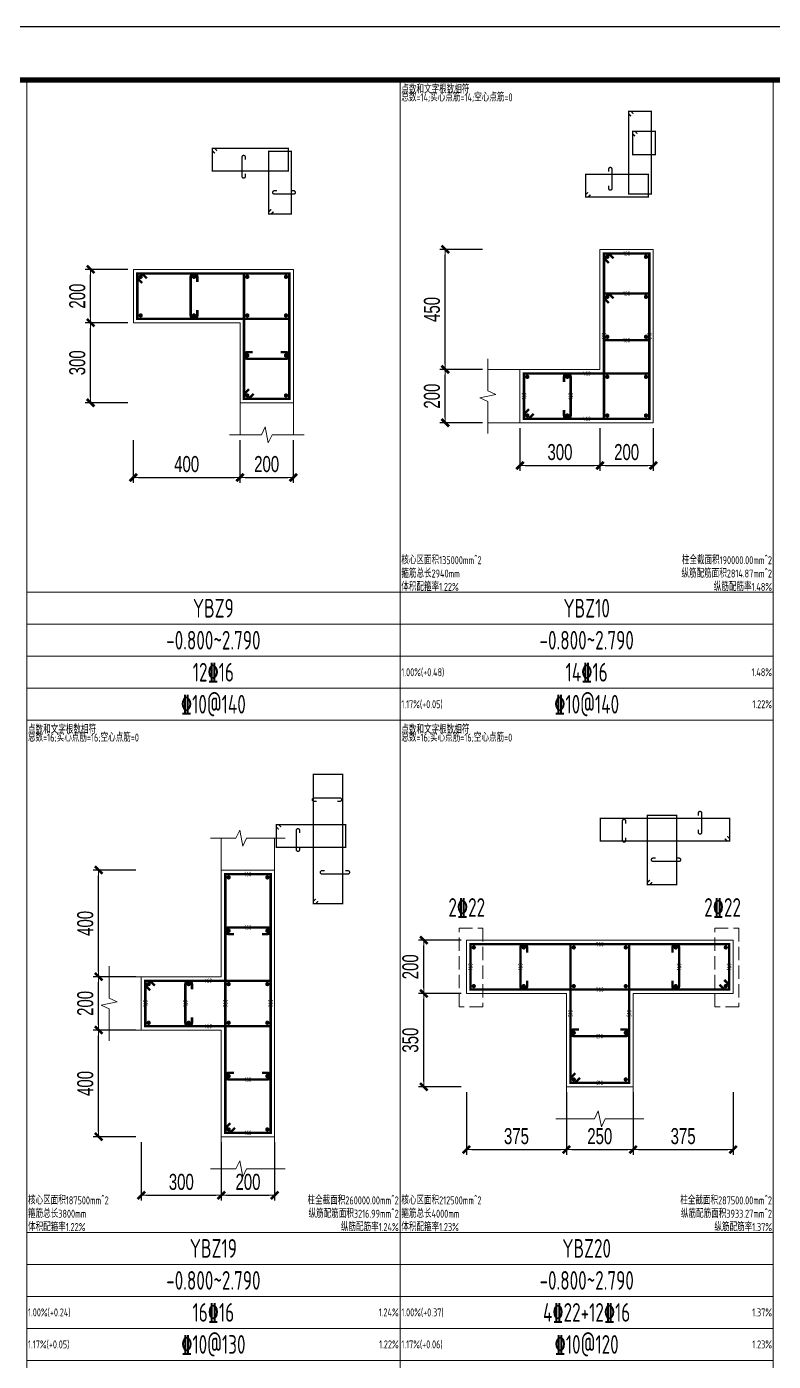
# Model space of a CAD drawing. Extents: x 5874492 to 7194610, y -939842 to -279257.
# Drawn here: x 6450017 to 6464017, y -577343 to -552326 of the extents above; entities that cross this region are included whole.
import ezdxf
from ezdxf.enums import TextEntityAlignment as Align

# ---------------------------------------------------------------- set-up
doc = ezdxf.new("R2010")
doc.units = 0
doc.header["$LTSCALE"] = 1000
doc.linetypes.add('DASH', pattern=[0.35, 0.25, -0.1])
for name, color, linetype, lineweight in [('S-墙柱-REIN', 1, 'Continuous', 20), ('S-墙柱-大样细线', 7, 'Continuous', 20), ('S-墙柱-编号', 4, 'Continuous', 20), ('S-大样-DIM', 3, 'Continuous', 20), ('S-大样-REIN', 1, 'Continuous', 20), ('S-大样-实线', 2, 'Continuous', 20), ('S-板-BEAM', 4, 'DASH', 20), ('S-通用-TAB', 7, 'Continuous', 20)]:
    doc.layers.add(name, color=color, linetype=linetype, lineweight=lineweight)
doc.layers.add('Y-云图图框', color=7, linetype='Continuous')
doc.layers.add('z-计算配筋', color=7, linetype='Continuous')
doc.layers.add('箍筋长度', color=3, linetype='Continuous', plot=False)
doc.layers.add('配箍校核', color=34, linetype='Continuous', plot=False)
doc.styles.add('_YT_Name', font='', dxfattribs={"width": 0.8})
doc.styles.add('_YT_Sign_Text', font='ros.shx', dxfattribs={"width": 0.8, "bigfont": 'hztxt.shx'})
doc.styles.add('BW_Dim', font='Bweng.shx', dxfattribs={"width": 0.7, "bigfont": 'hztxt.shx'})
doc.styles.add('BW_Rein', font='tssdeng.shx', dxfattribs={"width": 0.7, "bigfont": 'hztxt.shx'})
doc.styles.get("Standard").update_dxf_attribs({"font": 'gbenor.shx', "bigfont": 'gbcbig.shx'})
doc.styles.add('TSSD_Rein', font='tssdeng.shx', dxfattribs={"width": 0.7, "bigfont": 'hztxt.shx'})
doc.styles.get('_YT_Name').set_extended_font_data('SimHei')
doc.dimstyles.new('Cyz_20_100', dxfattribs={"dimtxt": 300, "dimasz": 100, "dimexe": 100, "dimexo": 100, "dimgap": 100, "dimtad": 1, "dimdec": 0, "dimlfac": 0.2, "dimzin": 0, "dimdsep": 46, "dimtxsty": 'BW_Dim', "dimblk": '_bwk', "dimcen": 0, "dimclrt": 7, "dimadec": 0, "dimazin": 0, "dimtfac": 1, "dimtdec": 0, "dimtix": 1, "dimtmove": 2, "dimatfit": 0, "dimfxl": 0, "dimtolj": 1, "dimtzin": 0, "dimarcsym": 0})

# ---------------------------------------------------------------- blocks, each defined once
blk = doc.blocks.new('ECMCTK_A1_横_单行图名--0')
at = {"color": 4}
blk.add_lwpolyline([(0, 0), (841, 0), (841, 594), (0, 594)], close=True, dxfattribs=at)
at = {"const_width": 1}
blk.add_lwpolyline([(25, 10), (831, 10), (831, 584), (25, 584)], close=True, dxfattribs=at)
at = {"color": 80, "flags": 3}
for tag, height, p in [('YTHQINS', 3, (34.31, 585.5)), ('ECMCKEY', 3, (292.07, 288.23)), ('YTTQINS', 5.62, (848.03, 12.81)), ('YTFRAME', 3, (652.76, 5.84)), ('YTBARCODE_T1', 3, (749.78, 5.95))]:
    blk.add_attdef(tag, text='', height=height, dxfattribs=at).set_placement(p, align=Align.MIDDLE_CENTER)
for tag, height, style, width, p in [('证书编号', 4, '_YT_Sign_Text', 0.8, (708.87, 43.81)), ('审查批准号', 4, '_YT_Sign_Text', 0.8, (761.06, 43.81)), ('工程号', 4, '_YT_Sign_Text', 0.5, (804.08, 44.12)), ('设计单位', 6, '_YT_Name', 0.8, (623.75, 38.6)), ('建设单位', 4, '_YT_Sign_Text', 0.8, (734.96, 36.11)), ('阶段', 4, '_YT_Sign_Text', 0.8, (804.08, 35.81)), ('项目号', 4, '_YT_Sign_Text', 0.5, (822.08, 33.72)), ('项目名称', 4, '_YT_Sign_Text', 0.8, (734.96, 28.11)), ('专业', 4, '_YT_Sign_Text', 0.8, (804.08, 27.31)), ('图纸编号', 4, '_YT_Sign_Text', 0.5, (803.93, 19.36)), ('图纸名称', 4.5, '_YT_Name', 0.8, (735.39, 15.06)), ('出图比例', 4.2, '_YT_Sign_Text', 0.8, (681.82, 11.78)), ('日期', 4, '_YT_Sign_Text', 0.5, (803.88, 12.13)), ('版本号', 4, '_YT_Sign_Text', 0.8, (822.08, 13))]:
    blk.add_attdef(tag, text='', height=height, dxfattribs=dict(style=style, width=width)).set_placement(p, align=Align.CENTER)
at = {"style": '_YT_Sign_Text', "width": 0.8, "flags": 3}
for tag, p, height in [('{审定人}', (605.87, 26.45), 6.24), ('{校对人}', (658.35, 26.53), 6.24), ('[审定人]', (590.95, 27.81), 4.1), ('[校对人]', (642.23, 27.82), 4.1), ('{审核人}', (606.98, 18.44), 6.24), ('{设计人}', (658.48, 18.54), 6.24), ('[审核人]', (591.01, 19.76), 4.1), ('[设计人]', (642.47, 20.21), 4.1), ('{项目负责人}', (608.28, 10.72), 6.24), ('[项目负责人]', (590.78, 12.01), 4.1), ('[专业负责人]', (642.74, 11.77), 4.1), ('{专业负责人}', (658.58, 10.36), 6.24)]:
    blk.add_attdef(tag, p, '', height=height, dxfattribs=at)
at = {"color": 80, "flags": 3}
for tag, p in [('YTBZSIT', (25, 10)), ('EXT_TK_LEFT', (25, 10)), ('YTQRCODE', (551.04, 11.91))]:
    blk.add_attdef(tag, p, '', height=3, dxfattribs=at)
blk = doc.blocks.new('_bwk')
blk.add_line((-1, 0), (0, 0))
at = {"const_width": 0.5}
blk.add_lwpolyline([(-0.7, -0.7), (0.7, 0.7)], dxfattribs=at)
blk = doc.blocks.new('*D790')
at = {"layer": 'Defpoints', "color": 0, "transparency": 16777216}
for p in [(6453667, -573134), (6454667, -573134), (6454667, -574231)]:
    blk.add_point(p, dxfattribs=at)
at = {"layer": 'S-大样-DIM', "color": 0, "lineweight": -2, "transparency": 16777216}
for p, q in [((6453667, -573234), (6453667, -574331)), ((6454667, -573234), (6454667, -574331)), ((6453767, -574231), (6454567, -574231))]:
    blk.add_line(p, q, dxfattribs=at)
at = {"layer": 'S-大样-DIM', "color": 0, "lineweight": -2, "transparency": 16777216, "xscale": 100, "yscale": 100, "zscale": 100, "rotation": 180}
blk.add_blockref('_bwk', (6453667, -574231), dxfattribs=at)
at = {"layer": 'S-大样-DIM', "color": 0, "lineweight": -2, "transparency": 16777216, "xscale": 100, "yscale": 100, "zscale": 100}
blk.add_blockref('_bwk', (6454667, -574231), dxfattribs=at)
at = {"layer": 'S-大样-DIM', "color": 7, "transparency": 16777216, "insert": (6454167, -573981), "char_height": 300, "attachment_point": 5, "style": 'BW_Dim'}
blk.add_mtext('\\A1;200', dxfattribs=at)
blk = doc.blocks.new('*D791')
at = {"layer": 'Defpoints', "color": 0, "transparency": 16777216}
for p in [(6452167, -573134), (6453667, -573134), (6453667, -574231)]:
    blk.add_point(p, dxfattribs=at)
at = {"layer": 'S-大样-DIM', "color": 0, "lineweight": -2, "transparency": 16777216}
for p, q in [((6452167, -573234), (6452167, -574331)), ((6453667, -573234), (6453667, -574331)), ((6452267, -574231), (6453567, -574231))]:
    blk.add_line(p, q, dxfattribs=at)
at = {"layer": 'S-大样-DIM', "color": 0, "lineweight": -2, "transparency": 16777216, "xscale": 100, "yscale": 100, "zscale": 100, "rotation": 180}
blk.add_blockref('_bwk', (6452167, -574231), dxfattribs=at)
at = {"layer": 'S-大样-DIM', "color": 0, "lineweight": -2, "transparency": 16777216, "xscale": 100, "yscale": 100, "zscale": 100}
blk.add_blockref('_bwk', (6453667, -574231), dxfattribs=at)
at = {"layer": 'S-大样-DIM', "color": 7, "transparency": 16777216, "insert": (6452917, -573981), "char_height": 300, "attachment_point": 5, "style": 'BW_Dim'}
blk.add_mtext('\\A1;300', dxfattribs=at)
blk = doc.blocks.new('*D792')
at = {"layer": 'Defpoints', "color": 0, "transparency": 16777216}
for p in [(6451367, -568134), (6452167, -568134), (6452167, -570134)]:
    blk.add_point(p, dxfattribs=at)
at = {"layer": 'S-大样-DIM', "color": 0, "lineweight": -2, "transparency": 16777216}
for p, q in [((6452067, -568134), (6451267, -568134)), ((6451367, -570034), (6451367, -568234)), ((6452067, -570134), (6451267, -570134))]:
    blk.add_line(p, q, dxfattribs=at)
at = {"layer": 'S-大样-DIM', "color": 0, "lineweight": -2, "transparency": 16777216, "xscale": 100, "yscale": 100, "zscale": 100}
for p, rotation in [((6451367, -568134), 90), ((6451367, -570134), 270)]:
    blk.add_blockref('_bwk', p, dxfattribs=dict(at, rotation=rotation))
at = {"layer": 'S-大样-DIM', "color": 7, "transparency": 16777216, "insert": (6451117, -569134), "char_height": 300, "attachment_point": 5, "rotation": 90, "style": 'BW_Dim'}
blk.add_mtext('\\A1;400', dxfattribs=at)
blk = doc.blocks.new('*D793')
at = {"layer": 'Defpoints', "color": 0, "transparency": 16777216}
for p in [(6451367, -570134), (6452167, -570134), (6452167, -571134)]:
    blk.add_point(p, dxfattribs=at)
at = {"layer": 'S-大样-DIM', "color": 0, "lineweight": -2, "transparency": 16777216}
for p, q in [((6452067, -570134), (6451267, -570134)), ((6451367, -571034), (6451367, -570234)), ((6452067, -571134), (6451267, -571134))]:
    blk.add_line(p, q, dxfattribs=at)
at = {"layer": 'S-大样-DIM', "color": 0, "lineweight": -2, "transparency": 16777216, "xscale": 100, "yscale": 100, "zscale": 100}
for p, rotation in [((6451367, -570134), 90), ((6451367, -571134), 270)]:
    blk.add_blockref('_bwk', p, dxfattribs=dict(at, rotation=rotation))
at = {"layer": 'S-大样-DIM', "color": 7, "transparency": 16777216, "insert": (6451117, -570634), "char_height": 300, "attachment_point": 5, "rotation": 90, "style": 'BW_Dim'}
blk.add_mtext('\\A1;200', dxfattribs=at)
blk = doc.blocks.new('*D794')
at = {"layer": 'Defpoints', "color": 0, "transparency": 16777216}
for p in [(6451367, -571134), (6452167, -571134), (6452167, -573134)]:
    blk.add_point(p, dxfattribs=at)
at = {"layer": 'S-大样-DIM', "color": 0, "lineweight": -2, "transparency": 16777216}
for p, q in [((6452067, -571134), (6451267, -571134)), ((6451367, -573034), (6451367, -571234)), ((6452067, -573134), (6451267, -573134))]:
    blk.add_line(p, q, dxfattribs=at)
at = {"layer": 'S-大样-DIM', "color": 0, "lineweight": -2, "transparency": 16777216, "xscale": 100, "yscale": 100, "zscale": 100}
for p, rotation in [((6451367, -571134), 90), ((6451367, -573134), 270)]:
    blk.add_blockref('_bwk', p, dxfattribs=dict(at, rotation=rotation))
at = {"layer": 'S-大样-DIM', "color": 7, "transparency": 16777216, "insert": (6451117, -572134), "char_height": 300, "attachment_point": 5, "rotation": 90, "style": 'BW_Dim'}
blk.add_mtext('\\A1;400', dxfattribs=at)
blk = doc.blocks.new('*D795')
at = {"layer": 'Defpoints', "color": 0, "transparency": 16777216}
for p in [(6461388, -572198), (6463263, -572198), (6463263, -573374)]:
    blk.add_point(p, dxfattribs=at)
at = {"layer": 'S-大样-DIM', "color": 0, "lineweight": -2, "transparency": 16777216}
for p, q in [((6461388, -572298), (6461388, -573474)), ((6463263, -572298), (6463263, -573474)), ((6461488, -573374), (6463163, -573374))]:
    blk.add_line(p, q, dxfattribs=at)
at = {"layer": 'S-大样-DIM', "color": 0, "lineweight": -2, "transparency": 16777216, "xscale": 100, "yscale": 100, "zscale": 100, "rotation": 180}
blk.add_blockref('_bwk', (6461388, -573374), dxfattribs=at)
at = {"layer": 'S-大样-DIM', "color": 0, "lineweight": -2, "transparency": 16777216, "xscale": 100, "yscale": 100, "zscale": 100}
blk.add_blockref('_bwk', (6463263, -573374), dxfattribs=at)
at = {"layer": 'S-大样-DIM', "color": 7, "transparency": 16777216, "insert": (6462326, -573124), "char_height": 300, "attachment_point": 5, "style": 'BW_Dim'}
blk.add_mtext('\\A1;375', dxfattribs=at)
blk = doc.blocks.new('*D796')
at = {"layer": 'Defpoints', "color": 0, "transparency": 16777216}
for p in [(6460138, -572198), (6461388, -572198), (6461388, -573374)]:
    blk.add_point(p, dxfattribs=at)
at = {"layer": 'S-大样-DIM', "color": 0, "lineweight": -2, "transparency": 16777216}
for p, q in [((6460138, -572298), (6460138, -573474)), ((6461388, -572298), (6461388, -573474)), ((6460238, -573374), (6461288, -573374))]:
    blk.add_line(p, q, dxfattribs=at)
at = {"layer": 'S-大样-DIM', "color": 0, "lineweight": -2, "transparency": 16777216, "xscale": 100, "yscale": 100, "zscale": 100, "rotation": 180}
blk.add_blockref('_bwk', (6460138, -573374), dxfattribs=at)
at = {"layer": 'S-大样-DIM', "color": 0, "lineweight": -2, "transparency": 16777216, "xscale": 100, "yscale": 100, "zscale": 100}
blk.add_blockref('_bwk', (6461388, -573374), dxfattribs=at)
at = {"layer": 'S-大样-DIM', "color": 7, "transparency": 16777216, "insert": (6460763, -573124), "char_height": 300, "attachment_point": 5, "style": 'BW_Dim'}
blk.add_mtext('\\A1;250', dxfattribs=at)
blk = doc.blocks.new('*D797')
at = {"layer": 'Defpoints', "color": 0, "transparency": 16777216}
for p in [(6458263, -572198), (6460138, -572198), (6460138, -573374)]:
    blk.add_point(p, dxfattribs=at)
at = {"layer": 'S-大样-DIM', "color": 0, "lineweight": -2, "transparency": 16777216}
for p, q in [((6458263, -572298), (6458263, -573474)), ((6460138, -572298), (6460138, -573474)), ((6458363, -573374), (6460038, -573374))]:
    blk.add_line(p, q, dxfattribs=at)
at = {"layer": 'S-大样-DIM', "color": 0, "lineweight": -2, "transparency": 16777216, "xscale": 100, "yscale": 100, "zscale": 100, "rotation": 180}
blk.add_blockref('_bwk', (6458263, -573374), dxfattribs=at)
at = {"layer": 'S-大样-DIM', "color": 0, "lineweight": -2, "transparency": 16777216, "xscale": 100, "yscale": 100, "zscale": 100}
blk.add_blockref('_bwk', (6460138, -573374), dxfattribs=at)
at = {"layer": 'S-大样-DIM', "color": 7, "transparency": 16777216, "insert": (6459201, -573124), "char_height": 300, "attachment_point": 5, "style": 'BW_Dim'}
blk.add_mtext('\\A1;375', dxfattribs=at)
blk = doc.blocks.new('*D798')
at = {"layer": 'Defpoints', "color": 0, "transparency": 16777216}
for p in [(6457463, -569448), (6458263, -569448), (6458263, -570448)]:
    blk.add_point(p, dxfattribs=at)
at = {"layer": 'S-大样-DIM', "color": 0, "lineweight": -2, "transparency": 16777216}
for p, q in [((6458163, -569448), (6457363, -569448)), ((6457463, -570348), (6457463, -569548)), ((6458163, -570448), (6457363, -570448))]:
    blk.add_line(p, q, dxfattribs=at)
at = {"layer": 'S-大样-DIM', "color": 0, "lineweight": -2, "transparency": 16777216, "xscale": 100, "yscale": 100, "zscale": 100}
for p, rotation in [((6457463, -569448), 90), ((6457463, -570448), 270)]:
    blk.add_blockref('_bwk', p, dxfattribs=dict(at, rotation=rotation))
at = {"layer": 'S-大样-DIM', "color": 7, "transparency": 16777216, "insert": (6457213, -569948), "char_height": 300, "attachment_point": 5, "rotation": 90, "style": 'BW_Dim'}
blk.add_mtext('\\A1;200', dxfattribs=at)
blk = doc.blocks.new('*D799')
at = {"layer": 'Defpoints', "color": 0, "transparency": 16777216}
for p in [(6457463, -570448), (6458263, -570448), (6458263, -572198)]:
    blk.add_point(p, dxfattribs=at)
at = {"layer": 'S-大样-DIM', "color": 0, "lineweight": -2, "transparency": 16777216}
for p, q in [((6458163, -570448), (6457363, -570448)), ((6457463, -572098), (6457463, -570548)), ((6458163, -572198), (6457363, -572198))]:
    blk.add_line(p, q, dxfattribs=at)
at = {"layer": 'S-大样-DIM', "color": 0, "lineweight": -2, "transparency": 16777216, "xscale": 100, "yscale": 100, "zscale": 100}
for p, rotation in [((6457463, -570448), 90), ((6457463, -572198), 270)]:
    blk.add_blockref('_bwk', p, dxfattribs=dict(at, rotation=rotation))
at = {"layer": 'S-大样-DIM', "color": 7, "transparency": 16777216, "insert": (6457213, -571323), "char_height": 300, "attachment_point": 5, "rotation": 90, "style": 'BW_Dim'}
blk.add_mtext('\\A1;350', dxfattribs=at)
blk = doc.blocks.new('*D834')
at = {"layer": 'Defpoints', "color": 0, "transparency": 16777216}
for p in [(6460767, -559751), (6461767, -559751), (6461767, -560551)]:
    blk.add_point(p, dxfattribs=at)
at = {"layer": 'S-大样-DIM', "color": 0, "lineweight": -2, "transparency": 16777216}
for p, q in [((6460767, -559851), (6460767, -560651)), ((6461767, -559851), (6461767, -560651)), ((6460867, -560551), (6461667, -560551))]:
    blk.add_line(p, q, dxfattribs=at)
at = {"layer": 'S-大样-DIM', "color": 0, "lineweight": -2, "transparency": 16777216, "xscale": 100, "yscale": 100, "zscale": 100, "rotation": 180}
blk.add_blockref('_bwk', (6460767, -560551), dxfattribs=at)
at = {"layer": 'S-大样-DIM', "color": 0, "lineweight": -2, "transparency": 16777216, "xscale": 100, "yscale": 100, "zscale": 100}
blk.add_blockref('_bwk', (6461767, -560551), dxfattribs=at)
at = {"layer": 'S-大样-DIM', "color": 7, "transparency": 16777216, "insert": (6461267, -560301), "char_height": 300, "attachment_point": 5, "style": 'BW_Dim'}
blk.add_mtext('\\A1;200', dxfattribs=at)
blk = doc.blocks.new('*D835')
at = {"layer": 'Defpoints', "color": 0, "transparency": 16777216}
for p in [(6459267, -559751), (6460767, -559751), (6460767, -560551)]:
    blk.add_point(p, dxfattribs=at)
at = {"layer": 'S-大样-DIM', "color": 0, "lineweight": -2, "transparency": 16777216}
for p, q in [((6459267, -559851), (6459267, -560651)), ((6460767, -559851), (6460767, -560651)), ((6459367, -560551), (6460667, -560551))]:
    blk.add_line(p, q, dxfattribs=at)
at = {"layer": 'S-大样-DIM', "color": 0, "lineweight": -2, "transparency": 16777216, "xscale": 100, "yscale": 100, "zscale": 100, "rotation": 180}
blk.add_blockref('_bwk', (6459267, -560551), dxfattribs=at)
at = {"layer": 'S-大样-DIM', "color": 0, "lineweight": -2, "transparency": 16777216, "xscale": 100, "yscale": 100, "zscale": 100}
blk.add_blockref('_bwk', (6460767, -560551), dxfattribs=at)
at = {"layer": 'S-大样-DIM', "color": 7, "transparency": 16777216, "insert": (6460017, -560301), "char_height": 300, "attachment_point": 5, "style": 'BW_Dim'}
blk.add_mtext('\\A1;300', dxfattribs=at)
blk = doc.blocks.new('*D836')
at = {"layer": 'Defpoints', "color": 0, "transparency": 16777216}
for p in [(6457867, -556501), (6458667, -556501), (6458667, -558751)]:
    blk.add_point(p, dxfattribs=at)
at = {"layer": 'S-大样-DIM', "color": 0, "lineweight": -2, "transparency": 16777216}
for p, q in [((6458567, -556501), (6457767, -556501)), ((6457867, -558651), (6457867, -556601)), ((6458567, -558751), (6457767, -558751))]:
    blk.add_line(p, q, dxfattribs=at)
at = {"layer": 'S-大样-DIM', "color": 0, "lineweight": -2, "transparency": 16777216, "xscale": 100, "yscale": 100, "zscale": 100}
for p, rotation in [((6457867, -556501), 90), ((6457867, -558751), 270)]:
    blk.add_blockref('_bwk', p, dxfattribs=dict(at, rotation=rotation))
at = {"layer": 'S-大样-DIM', "color": 7, "transparency": 16777216, "insert": (6457617, -557626), "char_height": 300, "attachment_point": 5, "rotation": 90, "style": 'BW_Dim'}
blk.add_mtext('\\A1;450', dxfattribs=at)
blk = doc.blocks.new('*D837')
at = {"layer": 'Defpoints', "color": 0, "transparency": 16777216}
for p in [(6457867, -558751), (6458667, -558751), (6458667, -559751)]:
    blk.add_point(p, dxfattribs=at)
at = {"layer": 'S-大样-DIM', "color": 0, "lineweight": -2, "transparency": 16777216}
for p, q in [((6458567, -558751), (6457767, -558751)), ((6457867, -559651), (6457867, -558851)), ((6458567, -559751), (6457767, -559751))]:
    blk.add_line(p, q, dxfattribs=at)
at = {"layer": 'S-大样-DIM', "color": 0, "lineweight": -2, "transparency": 16777216, "xscale": 100, "yscale": 100, "zscale": 100}
for p, rotation in [((6457867, -558751), 90), ((6457867, -559751), 270)]:
    blk.add_blockref('_bwk', p, dxfattribs=dict(at, rotation=rotation))
at = {"layer": 'S-大样-DIM', "color": 7, "transparency": 16777216, "insert": (6457617, -559251), "char_height": 300, "attachment_point": 5, "rotation": 90, "style": 'BW_Dim'}
blk.add_mtext('\\A1;200', dxfattribs=at)
blk = doc.blocks.new('*D838')
at = {"layer": 'Defpoints', "color": 0, "transparency": 16777216}
for p in [(6454017, -559976), (6455017, -559976), (6455017, -560776)]:
    blk.add_point(p, dxfattribs=at)
at = {"layer": 'S-大样-DIM', "color": 0, "lineweight": -2, "transparency": 16777216}
for p, q in [((6454017, -560076), (6454017, -560876)), ((6455017, -560076), (6455017, -560876)), ((6454117, -560776), (6454917, -560776))]:
    blk.add_line(p, q, dxfattribs=at)
at = {"layer": 'S-大样-DIM', "color": 0, "lineweight": -2, "transparency": 16777216, "xscale": 100, "yscale": 100, "zscale": 100, "rotation": 180}
blk.add_blockref('_bwk', (6454017, -560776), dxfattribs=at)
at = {"layer": 'S-大样-DIM', "color": 0, "lineweight": -2, "transparency": 16777216, "xscale": 100, "yscale": 100, "zscale": 100}
blk.add_blockref('_bwk', (6455017, -560776), dxfattribs=at)
at = {"layer": 'S-大样-DIM', "color": 7, "transparency": 16777216, "insert": (6454517, -560526), "char_height": 300, "attachment_point": 5, "style": 'BW_Dim'}
blk.add_mtext('\\A1;200', dxfattribs=at)
blk = doc.blocks.new('*D839')
at = {"layer": 'Defpoints', "color": 0, "transparency": 16777216}
for p in [(6452017, -559976), (6454017, -559976), (6454017, -560776)]:
    blk.add_point(p, dxfattribs=at)
at = {"layer": 'S-大样-DIM', "color": 0, "lineweight": -2, "transparency": 16777216}
for p, q in [((6452017, -560076), (6452017, -560876)), ((6454017, -560076), (6454017, -560876)), ((6452117, -560776), (6453917, -560776))]:
    blk.add_line(p, q, dxfattribs=at)
at = {"layer": 'S-大样-DIM', "color": 0, "lineweight": -2, "transparency": 16777216, "xscale": 100, "yscale": 100, "zscale": 100, "rotation": 180}
blk.add_blockref('_bwk', (6452017, -560776), dxfattribs=at)
at = {"layer": 'S-大样-DIM', "color": 0, "lineweight": -2, "transparency": 16777216, "xscale": 100, "yscale": 100, "zscale": 100}
blk.add_blockref('_bwk', (6454017, -560776), dxfattribs=at)
at = {"layer": 'S-大样-DIM', "color": 7, "transparency": 16777216, "insert": (6453017, -560526), "char_height": 300, "attachment_point": 5, "style": 'BW_Dim'}
blk.add_mtext('\\A1;400', dxfattribs=at)
blk = doc.blocks.new('*D840')
at = {"layer": 'Defpoints', "color": 0, "transparency": 16777216}
for p in [(6451217, -556876), (6452017, -556876), (6452017, -557876)]:
    blk.add_point(p, dxfattribs=at)
at = {"layer": 'S-大样-DIM', "color": 0, "lineweight": -2, "transparency": 16777216}
for p, q in [((6451917, -556876), (6451117, -556876)), ((6451217, -557776), (6451217, -556976)), ((6451917, -557876), (6451117, -557876))]:
    blk.add_line(p, q, dxfattribs=at)
at = {"layer": 'S-大样-DIM', "color": 0, "lineweight": -2, "transparency": 16777216, "xscale": 100, "yscale": 100, "zscale": 100}
for p, rotation in [((6451217, -556876), 90), ((6451217, -557876), 270)]:
    blk.add_blockref('_bwk', p, dxfattribs=dict(at, rotation=rotation))
at = {"layer": 'S-大样-DIM', "color": 7, "transparency": 16777216, "insert": (6450967, -557376), "char_height": 300, "attachment_point": 5, "rotation": 90, "style": 'BW_Dim'}
blk.add_mtext('\\A1;200', dxfattribs=at)
blk = doc.blocks.new('*D841')
at = {"layer": 'Defpoints', "color": 0, "transparency": 16777216}
for p in [(6451217, -557876), (6452017, -557876), (6452017, -559376)]:
    blk.add_point(p, dxfattribs=at)
at = {"layer": 'S-大样-DIM', "color": 0, "lineweight": -2, "transparency": 16777216}
for p, q in [((6451917, -557876), (6451117, -557876)), ((6451217, -559276), (6451217, -557976)), ((6451917, -559376), (6451117, -559376))]:
    blk.add_line(p, q, dxfattribs=at)
at = {"layer": 'S-大样-DIM', "color": 0, "lineweight": -2, "transparency": 16777216, "xscale": 100, "yscale": 100, "zscale": 100}
for p, rotation in [((6451217, -557876), 90), ((6451217, -559376), 270)]:
    blk.add_blockref('_bwk', p, dxfattribs=dict(at, rotation=rotation))
at = {"layer": 'S-大样-DIM', "color": 7, "transparency": 16777216, "insert": (6450967, -558626), "char_height": 300, "attachment_point": 5, "rotation": 90, "style": 'BW_Dim'}
blk.add_mtext('\\A1;300', dxfattribs=at)

msp = doc.modelspace()

# ---------------------------------------------------------------- linework, layer by layer
at = {"layer": 'S-墙柱-REIN', "const_width": 40}
for points in [[(6460884.9, -556638.7, 1), (6460924.9, -556638.7, 1)], [(6461609.9, -556638.7, 1), (6461649.9, -556638.7, 1)], [(6452134.9, -557013.7, 1), (6452174.9, -557013.7, 1)], [(6453134.9, -557013.7, 1), (6453174.9, -557013.7, 1)], [(6454134.9, -557013.7, 1), (6454174.9, -557013.7, 1)], [(6454859.9, -557013.7, 1), (6454899.9, -557013.7, 1)], [(6460884.9, -557388.7, 1), (6460924.9, -557388.7, 1)], [(6461609.9, -557388.7, 1), (6461649.9, -557388.7, 1)], [(6452134.9, -557738.7, 1), (6452174.9, -557738.7, 1)], [(6453134.9, -557738.7, 1), (6453174.9, -557738.7, 1)], [(6454134.9, -557738.7, 1), (6454174.9, -557738.7, 1)], [(6454859.9, -557738.7, 1), (6454899.9, -557738.7, 1)], [(6460884.9, -558138.7, 1), (6460924.9, -558138.7, 1)], [(6461609.9, -558138.7, 1), (6461649.9, -558138.7, 1)], [(6454134.9, -558488.7, 1), (6454174.9, -558488.7, 1)], [(6454859.9, -558488.7, 1), (6454899.9, -558488.7, 1)], [(6459384.9, -558888.7, 1), (6459424.9, -558888.7, 1)], [(6460134.9, -558888.7, 1), (6460174.9, -558888.7, 1)], [(6460884.9, -558888.7, 1), (6460924.9, -558888.7, 1)], [(6461609.9, -558888.7, 1), (6461649.9, -558888.7, 1)], [(6454134.9, -559238.7, 1), (6454174.9, -559238.7, 1)], [(6454859.9, -559238.7, 1), (6454899.9, -559238.7, 1)], [(6459384.9, -559613.7, 1), (6459424.9, -559613.7, 1)], [(6460134.9, -559613.7, 1), (6460174.9, -559613.7, 1)], [(6460884.9, -559613.7, 1), (6460924.9, -559613.7, 1)], [(6461609.9, -559613.7, 1), (6461649.9, -559613.7, 1)], [(6453784.6, -568272, 1), (6453824.6, -568272, 1)], [(6454509.6, -568272, 1), (6454549.6, -568272, 1)], [(6453784.6, -569272, 1), (6453824.6, -569272, 1)], [(6454509.6, -569272, 1), (6454549.6, -569272, 1)], [(6458380.6, -569585, 1), (6458420.6, -569585, 1)], [(6459318.1, -569585, 1), (6459358.1, -569585, 1)], [(6460255.6, -569585, 1), (6460295.6, -569585, 1)], [(6461230.6, -569585, 1), (6461270.6, -569585, 1)], [(6462168.1, -569585, 1), (6462208.1, -569585, 1)], [(6463105.6, -569585, 1), (6463145.6, -569585, 1)], [(6452284.6, -570272, 1), (6452324.6, -570272, 1)], [(6453034.6, -570272, 1), (6453074.6, -570272, 1)], [(6453784.6, -570272, 1), (6453824.6, -570272, 1)], [(6454509.6, -570272, 1), (6454549.6, -570272, 1)], [(6458380.6, -570310, 1), (6458420.6, -570310, 1)], [(6459318.1, -570310, 1), (6459358.1, -570310, 1)], [(6460255.6, -570310, 1), (6460295.6, -570310, 1)], [(6461230.6, -570310, 1), (6461270.6, -570310, 1)], [(6462168.1, -570310, 1), (6462208.1, -570310, 1)], [(6463105.6, -570310, 1), (6463145.6, -570310, 1)], [(6452284.6, -570997, 1), (6452324.6, -570997, 1)], [(6453034.6, -570997, 1), (6453074.6, -570997, 1)], [(6453784.6, -570997, 1), (6453824.6, -570997, 1)], [(6454509.6, -570997, 1), (6454549.6, -570997, 1)], [(6460255.6, -571185, 1), (6460295.6, -571185, 1)], [(6461230.6, -571185, 1), (6461270.6, -571185, 1)], [(6453784.6, -571997, 1), (6453824.6, -571997, 1)], [(6454509.6, -571997, 1), (6454549.6, -571997, 1)], [(6460255.6, -572060, 1), (6460295.6, -572060, 1)], [(6461230.6, -572060, 1), (6461270.6, -572060, 1)], [(6453784.6, -572997, 1), (6453824.6, -572997, 1)], [(6454509.6, -572997, 1), (6454549.6, -572997, 1)]]:
    msp.add_lwpolyline(points, format="xyb", close=True, dxfattribs=at)
at = {"layer": 'S-墙柱-大样细线'}
for points in [[(6460767.4, -558751.2), (6460767.4, -556501.2), (6461767.4, -556501.2), (6461767.4, -559751.2), (6459267.4, -559751.2), (6459267.4, -558751.2)], [(6454017.4, -557876.2), (6454017.4, -559376.2), (6455017.4, -559376.2), (6455017.4, -556876.2), (6452017.4, -556876.2), (6452017.4, -557876.2)], [(6453667.1, -571134.5), (6453667.1, -573134.5), (6454667.1, -573134.5), (6454667.1, -568134.5), (6453667.1, -568134.5), (6453667.1, -570134.5), (6452167.1, -570134.5), (6452167.1, -571134.5)], [(6461388.1, -570447.5), (6463263.1, -570447.5), (6463263.1, -569447.5), (6458263.1, -569447.5), (6458263.1, -570447.5), (6460138.1, -570447.5), (6460138.1, -572197.5), (6461388.1, -572197.5)]]:
    msp.add_lwpolyline(points, close=True, dxfattribs=at)
at = {"layer": 'S-大样-REIN'}
for points, const_width in [([(6461395, -553959.6), (6461349.1, -553913.7), (6461304.9, -553913.7), (6461304.9, -555463.7), (6461729.9, -555463.7), (6461729.9, -553913.7), (6461304.9, -553913.7), (6461304.9, -553957.9), (6461350.8, -554003.8)], 25), ([(6461425.8, -554378.8), (6461379.9, -554332.9), (6461379.9, -554288.7), (6461804.9, -554288.7), (6461804.9, -554726.2), (6461379.9, -554726.2), (6461379.9, -554288.7), (6461424.1, -554288.7), (6461470, -554334.6)], 25), ([(6453544.6, -554697.6), (6453498.6, -554651.6), (6453498.6, -554607.4), (6454923.6, -554607.4), (6454923.6, -555032.4), (6453498.6, -555032.4), (6453498.6, -554607.4), (6453542.8, -554607.4), (6453588.8, -554653.4)], 25), ([(6454645, -555792.7), (6454599.1, -555838.7), (6454554.9, -555838.7), (6454554.9, -554663.7), (6454979.9, -554663.7), (6454979.9, -555838.7), (6454554.9, -555838.7), (6454554.9, -555794.5), (6454600.8, -555748.5)], 25), ([(6460544.6, -555429.8), (6460498.6, -555475.7), (6460498.6, -555519.9), (6461673.6, -555519.9), (6461673.6, -555094.9), (6460498.6, -555094.9), (6460498.6, -555519.9), (6460542.8, -555519.9), (6460588.8, -555473.9)], 25), ([(6461022.7, -556668.1), (6460930.7, -556576.2), (6460842.4, -556576.2), (6460842.4, -559676.2), (6461692.4, -559676.2), (6461692.4, -556576.2), (6460842.4, -556576.2), (6460842.4, -556664.5), (6460934.3, -556756.5)], 45), ([(6452184.3, -557131.5), (6452092.4, -557039.5), (6452092.4, -556951.2), (6454942.4, -556951.2), (6454942.4, -557801.2), (6452092.4, -557801.2), (6452092.4, -556951.2), (6452180.7, -556951.2), (6452272.7, -557043.1)], 45), ([(6454272.7, -559209.2), (6454180.7, -559301.2), (6454092.4, -559301.2), (6454092.4, -556951.2), (6454942.4, -556951.2), (6454942.4, -559301.2), (6454092.4, -559301.2), (6454092.4, -559212.8), (6454184.3, -559120.8)], 45), ([(6460934.3, -557506.5), (6460842.4, -557414.5), (6460842.4, -557326.2), (6461692.4, -557326.2), (6461692.4, -558201.2), (6460842.4, -558201.2), (6460842.4, -557326.2), (6460930.7, -557326.2), (6461022.7, -557418.1)], 45), ([(6459434.3, -559495.8), (6459342.4, -559587.8), (6459342.4, -559676.2), (6461692.4, -559676.2), (6461692.4, -558826.2), (6459342.4, -558826.2), (6459342.4, -559676.2), (6459430.7, -559676.2), (6459522.7, -559584.2)], 45), ([(6455481.8, -568719), (6455435.9, -568765), (6455391.7, -568765), (6455391.7, -566340), (6455941.7, -566340), (6455941.7, -568765), (6455391.7, -568765), (6455391.7, -568720.8), (6455437.6, -568674.8)], 25), ([(6461745.8, -568364.1), (6461699.9, -568410), (6461655.7, -568410), (6461655.7, -567110), (6462205.7, -567110), (6462205.7, -568410), (6461655.7, -568410), (6461655.7, -568365.8), (6461701.6, -568319.9)], 25), ([(6454743.9, -567373.9), (6454697.9, -567327.9), (6454697.9, -567283.7), (6455997.9, -567283.7), (6455997.9, -567708.7), (6454697.9, -567708.7), (6454697.9, -567283.7), (6454742.1, -567283.7), (6454788.1, -567329.7)], 25), ([(6463153.5, -567501.1), (6463199.4, -567547.1), (6463199.4, -567591.3), (6460774.4, -567591.3), (6460774.4, -567166.3), (6463199.4, -567166.3), (6463199.4, -567591.3), (6463155.2, -567591.3), (6463109.3, -567545.3)], 25), ([(6453922.4, -572967.6), (6453830.5, -573059.5), (6453742.1, -573059.5), (6453742.1, -568209.5), (6454592.1, -568209.5), (6454592.1, -573059.5), (6453742.1, -573059.5), (6453742.1, -572971.1), (6453834, -572879.2)], 45), ([(6463096.1, -570192.2), (6463188.1, -570284.2), (6463188.1, -570372.5), (6458338.1, -570372.5), (6458338.1, -569522.5), (6463188.1, -569522.5), (6463188.1, -570372.5), (6463099.7, -570372.5), (6463007.7, -570280.6)], 45), ([(6460393.4, -572030.6), (6460301.4, -572122.5), (6460213.1, -572122.5), (6460213.1, -569522.5), (6461313.1, -569522.5), (6461313.1, -572122.5), (6460213.1, -572122.5), (6460213.1, -572034.2), (6460305, -571942.2)], 45), ([(6452334, -570389.8), (6452242.1, -570297.9), (6452242.1, -570209.5), (6454592.1, -570209.5), (6454592.1, -571059.5), (6452242.1, -571059.5), (6452242.1, -570209.5), (6452330.5, -570209.5), (6452422.4, -570301.4)], 45)]:
    msp.add_lwpolyline(points, dxfattribs=dict(at, const_width=const_width))
for points, const_width in [([(6454117.4, -555082.4), (6454117.4, -555132.4, -1), (6454054.9, -555132.4), (6454054.9, -554769.9, -1), (6454117.4, -554769.9), (6454117.4, -554819.9)], 25), ([(6460929.9, -555044.9), (6460929.9, -554994.9, -1), (6460992.4, -554994.9), (6460992.4, -555357.4, -1), (6460929.9, -555357.4), (6460929.9, -555307.4)], 25), ([(6454973.6, -555401.2), (6455023.6, -555401.2, -1), (6455023.6, -555463.7), (6454661.1, -555463.7, -1), (6454661.1, -555401.2), (6454711.1, -555401.2)], 25), ([(6453217.4, -557638.7), (6453217.4, -557738.7, -1), (6453092.4, -557738.7), (6453092.4, -557013.7, -1), (6453217.4, -557013.7), (6453217.4, -557113.7)], 45), ([(6454779.9, -558426.2), (6454879.9, -558426.2, -1), (6454879.9, -558551.2), (6454154.9, -558551.2, -1), (6454154.9, -558426.2), (6454254.9, -558426.2)], 45), ([(6460092.4, -558988.7), (6460092.4, -558888.7, -1), (6460217.4, -558888.7), (6460217.4, -559613.7, -1), (6460092.4, -559613.7), (6460092.4, -559513.7)], 45), ([(6455454.2, -566846.2), (6455404.2, -566846.2, -1), (6455404.2, -566783.7), (6455891.7, -566783.7, -1), (6455891.7, -566846.2), (6455841.7, -566846.2)], 25), ([(6462611.9, -567116.3), (6462611.9, -567066.3, -1), (6462674.4, -567066.3), (6462674.4, -567428.8, -1), (6462611.9, -567428.8), (6462611.9, -567378.8)], 25), ([(6455135.4, -567702.5), (6455135.4, -567752.5, -1), (6455072.9, -567752.5), (6455072.9, -567390, -1), (6455135.4, -567390), (6455135.4, -567440)], 25), ([(6461249.4, -567528.8), (6461249.4, -567578.8, -1), (6461186.9, -567578.8), (6461186.9, -567216.3, -1), (6461249.4, -567216.3), (6461249.4, -567266.3)], 25), ([(6462199.4, -567910), (6462249.4, -567910, -1), (6462249.4, -567972.5), (6461761.9, -567972.5, -1), (6461761.9, -567910), (6461811.9, -567910)], 25), ([(6455991.7, -568146.2), (6456041.7, -568146.2, -1), (6456041.7, -568208.7), (6455554.2, -568208.7, -1), (6455554.2, -568146.2), (6455604.2, -568146.2)], 25), ([(6453904.6, -569334.5), (6453804.6, -569334.5, -1), (6453804.6, -569209.5), (6454529.6, -569209.5, -1), (6454529.6, -569334.5), (6454429.6, -569334.5)], 45), ([(6459400.6, -570210), (6459400.6, -570310, -1), (6459275.6, -570310), (6459275.6, -569585, -1), (6459400.6, -569585), (6459400.6, -569685)], 45), ([(6462125.6, -569685), (6462125.6, -569585, -1), (6462250.6, -569585), (6462250.6, -570310, -1), (6462125.6, -570310), (6462125.6, -570210)], 45), ([(6453117.1, -570897), (6453117.1, -570997, -1), (6452992.1, -570997), (6452992.1, -570272, -1), (6453117.1, -570272), (6453117.1, -570372)], 45), ([(6461150.6, -571122.5), (6461250.6, -571122.5, -1), (6461250.6, -571247.5), (6460275.6, -571247.5, -1), (6460275.6, -571122.5), (6460375.6, -571122.5)], 45), ([(6454429.6, -571934.5), (6454529.6, -571934.5, -1), (6454529.6, -572059.5), (6453804.6, -572059.5, -1), (6453804.6, -571934.5), (6453904.6, -571934.5)], 45)]:
    msp.add_lwpolyline(points, format="xyb", dxfattribs=dict(at, const_width=const_width))
at = {"layer": 'S-大样-实线'}
for points in [[(6458667.4, -559951.2), (6458667.4, -559351.2), (6458517.4, -559281.2), (6458817.4, -559221.2), (6458667.4, -559151.2), (6458667.4, -558551.2)], [(6459267.4, -558751.2), (6458667.4, -558751.2)], [(6454017.4, -559376.2), (6454017.4, -559976.2)], [(6455017.4, -559376.2), (6455017.4, -559976.2)], [(6453817.4, -559976.2), (6454417.4, -559976.2), (6454487.4, -559826.2), (6454547.4, -560126.2), (6454617.4, -559976.2), (6455217.4, -559976.2)], [(6459267.4, -559751.2), (6458667.4, -559751.2)], [(6453467.1, -567534.5), (6453942.1, -567534.5), (6454012.1, -567384.5), (6454072.1, -567684.5), (6454142.1, -567534.5), (6454867.1, -567534.5)], [(6453667.1, -568134.5), (6453667.1, -567534.5)], [(6454667.1, -568134.5), (6454667.1, -567534.5)], [(6451567.1, -571334.5), (6451567.1, -570734.5), (6451417.1, -570664.5), (6451717.1, -570604.5), (6451567.1, -570534.5), (6451567.1, -569934.5)], [(6452167.1, -570134.5), (6451567.1, -570134.5)], [(6452167.1, -571134.5), (6451567.1, -571134.5)], [(6460138.1, -572197.5), (6460138.1, -572797.5)], [(6461388.1, -572197.5), (6461388.1, -572797.5)], [(6459938.1, -572797.5), (6460663.1, -572797.5), (6460733.1, -572647.5), (6460793.1, -572947.5), (6460863.1, -572797.5), (6461588.1, -572797.5)], [(6453667.1, -573134.5), (6453667.1, -573734.5)], [(6454667.1, -573134.5), (6454667.1, -573734.5)], [(6453467.1, -573734.5), (6453942.1, -573734.5), (6454012.1, -573584.5), (6454072.1, -573884.5), (6454142.1, -573734.5), (6454867.1, -573734.5)]]:
    msp.add_lwpolyline(points, dxfattribs=at)
at = {"layer": 'S-板-BEAM'}
for points in [[(6458125.7, -569221.7), (6458572.6, -569221.7), (6458572.6, -570697.9), (6458125.7, -570697.9)], [(6462923, -569221.7), (6463369.9, -569221.7), (6463369.9, -570697.9), (6462923, -570697.9)]]:
    msp.add_lwpolyline(points, close=True, dxfattribs=at)
at = {"layer": 'S-通用-TAB'}
for points in [[(6450017.4, -565326.2), (6450017.4, -553326.2), (6457017.4, -553326.2), (6457017.4, -565326.2), (6450017.4, -565326.2), (6450017.4, -562926.2), (6457017.4, -562926.2), (6457017.4, -563526.2), (6450017.4, -563526.2), (6450017.4, -564126.2), (6457017.4, -564126.2), (6457017.4, -564726.2), (6450017.4, -564726.2), (6450017.4, -565326.2)], [(6457017.4, -565326.2), (6457017.4, -553326.2), (6464017.4, -553326.2), (6464017.4, -565326.2), (6457017.4, -565326.2), (6457017.4, -562926.2), (6464017.4, -562926.2), (6464017.4, -563526.2), (6457017.4, -563526.2), (6457017.4, -564126.2), (6464017.4, -564126.2), (6464017.4, -564726.2), (6457017.4, -564726.2), (6457017.4, -565326.2)], [(6450017.4, -577326.2), (6450017.4, -565326.2), (6457017.4, -565326.2), (6457017.4, -577326.2), (6450017.4, -577326.2), (6450017.4, -574926.2), (6457017.4, -574926.2), (6457017.4, -575526.2), (6450017.4, -575526.2), (6450017.4, -576126.2), (6457017.4, -576126.2), (6457017.4, -576726.2), (6450017.4, -576726.2), (6450017.4, -577326.2)], [(6457017.4, -577326.2), (6457017.4, -565326.2), (6464017.4, -565326.2), (6464017.4, -577326.2), (6457017.4, -577326.2), (6457017.4, -574926.2), (6464017.4, -574926.2), (6464017.4, -575526.2), (6457017.4, -575526.2), (6457017.4, -576126.2), (6464017.4, -576126.2), (6464017.4, -576726.2), (6457017.4, -576726.2), (6457017.4, -577326.2)], [(6450017.4, -589326.2), (6450017.4, -577326.2), (6457017.4, -577326.2), (6457017.4, -589326.2), (6450017.4, -589326.2), (6450017.4, -586926.2), (6457017.4, -586926.2), (6457017.4, -587526.2), (6450017.4, -587526.2), (6450017.4, -588126.2), (6457017.4, -588126.2), (6457017.4, -588726.2), (6450017.4, -588726.2), (6450017.4, -589326.2)], [(6457017.4, -589326.2), (6457017.4, -577326.2), (6464017.4, -577326.2), (6464017.4, -589326.2), (6457017.4, -589326.2), (6457017.4, -586926.2), (6464017.4, -586926.2), (6464017.4, -587526.2), (6457017.4, -587526.2), (6457017.4, -588126.2), (6464017.4, -588126.2), (6464017.4, -588726.2), (6457017.4, -588726.2), (6457017.4, -589326.2)]]:
    msp.add_lwpolyline(points, dxfattribs=at)

# ---------------------------------------------------------------- block references
at = {"layer": 'Y-云图图框', "xscale": 100, "yscale": 100, "zscale": 100}
msp.add_blockref('ECMCTK_A1_横_单行图名--0', (6389792.4, -611726.2), dxfattribs=at)

# ---------------------------------------------------------------- texts
at = {"layer": 'S-墙柱-编号', "color": 3, "style": 'TSSD_Rein', "width": 0.7}
for s, p in [('YBZ9', (6453517.4, -563226.2)), ('YBZ10', (6460517.4, -563226.2)), ('YBZ19', (6453517.4, -575226.2)), ('YBZ20', (6460517.4, -575226.2))]:
    msp.add_text(s, height=350, dxfattribs=at).set_placement(p, align=Align.MIDDLE_CENTER)
at = {"layer": 'S-墙柱-编号', "style": 'TSSD_Rein', "width": 0.7}
for p in [(6453517.4, -563826.2), (6460517.4, -563826.2), (6453517.4, -575826.2), (6460517.4, -575826.2)]:
    msp.add_text('-0.800~2.790', height=350, dxfattribs=at).set_placement(p, align=Align.MIDDLE_CENTER)
at = {"layer": 'z-计算配筋', "style": 'BW_Rein', "width": 0.7}
for s, p in [('12\x8416', (6453517.4, -564426.2)), ('14\x8416', (6460517.4, -564426.2)), ('\x8410@140', (6453517.4, -565026.2)), ('\x8410@140', (6460517.4, -565026.2)), ('2\x8422', (6458268.9, -568835.1)), ('2\x8422', (6463066.3, -568835.1)), ('16\x8416', (6453517.4, -576426.2)), ('4\x8422+12\x8416', (6460517.4, -576426.2)), ('\x8410@130', (6453517.4, -577026.2)), ('\x8410@120', (6460517.4, -577026.2))]:
    msp.add_text(s, height=350, dxfattribs=at).set_placement(p, align=Align.MIDDLE_CENTER)
at = {"layer": '箍筋长度', "style": 'BW_Rein', "width": 0.7}
for s, p in [('160', (6461267.4, -556576.2)), ('160', (6461267.4, -557326.2)), ('160', (6461267.4, -558201.2)), ('460', (6460517.4, -558826.2)), ('460', (6460517.4, -559676.2)), ('160', (6454167.1, -568209.5)), ('160', (6454167.1, -569209.5)), ('960', (6460763.1, -569522.5)), ('460', (6453417.1, -570209.5)), ('960', (6460763.1, -570372.5)), ('460', (6453417.1, -571059.5)), ('210', (6460763.1, -571247.5)), ('160', (6454167.1, -572059.5)), ('210', (6460763.1, -572122.5)), ('160', (6454167.1, -573059.5))]:
    msp.add_text(s, height=85, dxfattribs=at).set_placement(p, align=Align.MIDDLE_CENTER)
for s, p in [('610', (6460842.4, -558126.2)), ('610', (6461692.4, -558126.2)), ('160', (6459342.4, -559251.2)), ('160', (6460217.4, -559251.2)), ('160', (6458338.1, -569947.5)), ('160', (6459275.6, -569947.5)), ('160', (6462250.6, -569947.5)), ('160', (6463188.1, -569947.5)), ('160', (6452242.1, -570634.5)), ('160', (6452992.1, -570634.5)), ('960', (6453742.1, -570634.5)), ('960', (6454592.1, -570634.5)), ('510', (6460213.1, -570822.5)), ('510', (6461313.1, -570822.5))]:
    msp.add_text(s, height=85, rotation=90, dxfattribs=at).set_placement(p, align=Align.MIDDLE_CENTER)
at = {"layer": '配箍校核', "style": 'BW_Rein', "width": 0.7}
for s, p in [('点数和文字根数相符', (6457042.4, -553576.2)), ('总数=14;实心点筋=14;空心点筋=0', (6457042.4, -553726.2)), ('核心区面积135000mm^ 2', (6457042.4, -562401.2)), ('箍筋总长2940mm', (6457042.4, -562651.2)), ('体积配箍率1.22%', (6457042.4, -562901.2)), ('点数和文字根数相符', (6450042.4, -565576.2)), ('总数=16;实心点筋=16;空心点筋=0', (6450042.4, -565726.2)), ('点数和文字根数相符', (6457042.4, -565576.2)), ('总数=16;实心点筋=16;空心点筋=0', (6457042.4, -565726.2)), ('核心区面积187500mm^ 2', (6450042.4, -574401.2)), ('核心区面积212500mm^ 2', (6457042.4, -574401.2)), ('箍筋总长3800mm', (6450042.4, -574651.2)), ('箍筋总长4000mm', (6457042.4, -574651.2)), ('体积配箍率1.22%', (6450042.4, -574901.2)), ('体积配箍率1.23%', (6457042.4, -574901.2))]:
    msp.add_text(s, height=150, dxfattribs=at).set_placement(p)
for s, p in [('柱全截面积190000.00mm^ 2', (6463992.4, -562401.2)), ('纵筋配筋面积2814.87mm^ 2', (6463992.4, -562651.2)), ('纵筋配筋率1.48%', (6463992.4, -562901.2)), ('柱全截面积260000.00mm^ 2', (6456992.4, -574401.2)), ('柱全截面积287500.00mm^ 2', (6463992.4, -574401.2)), ('纵筋配筋面积3216.99mm^ 2', (6456992.4, -574651.2)), ('纵筋配筋面积3933.27mm^ 2', (6463992.4, -574651.2)), ('纵筋配筋率1.24%', (6456992.4, -574901.2)), ('纵筋配筋率1.37%', (6463992.4, -574901.2))]:
    msp.add_text(s, height=150, dxfattribs=at).set_placement(p, align=Align.RIGHT)
for s, p in [('1.00%(+0.48)', (6457042.4, -564426.2)), ('1.17%(+0.05)', (6457042.4, -565026.2)), ('1.00%(+0.24)', (6450042.4, -576426.2)), ('1.00%(+0.37)', (6457042.4, -576426.2)), ('1.17%(+0.05)', (6450042.4, -577026.2)), ('1.17%(+0.06)', (6457042.4, -577026.2))]:
    msp.add_text(s, height=150, dxfattribs=at).set_placement(p, align=Align.MIDDLE_LEFT)
for s, p in [('1.48%', (6463992.4, -564426.2)), ('1.22%', (6463992.4, -565026.2)), ('1.24%', (6456992.4, -576426.2)), ('1.37%', (6463992.4, -576426.2)), ('1.22%', (6456992.4, -577026.2)), ('1.23%', (6463992.4, -577026.2))]:
    msp.add_text(s, height=150, dxfattribs=at).set_placement(p, align=Align.MIDDLE_RIGHT)

# ---------------------------------------------------------------- dimensions: what is measured, and where the dimension line sits
at = {"layer": 'S-大样-DIM'}
for base, p1, p2, picture, middle in [((6457867.4, -556501.2), (6458667.4, -558751.2), (6458667.4, -556501.2), '*D836', (6457617.4, -557626.2)), ((6451217.4, -556876.2), (6452017.4, -557876.2), (6452017.4, -556876.2), '*D840', (6450967.4, -557376.2)), ((6451217.4, -557876.2), (6452017.4, -559376.2), (6452017.4, -557876.2), '*D841', (6450967.4, -558626.2)), ((6457867.4, -558751.2), (6458667.4, -559751.2), (6458667.4, -558751.2), '*D837', (6457617.4, -559251.2)), ((6451367.1, -568134.5), (6452167.1, -570134.5), (6452167.1, -568134.5), '*D792', (6451117.1, -569134.5)), ((6457463.1, -569447.5), (6458263.1, -570447.5), (6458263.1, -569447.5), '*D798', (6457213.1, -569947.5)), ((6451367.1, -570134.5), (6452167.1, -571134.5), (6452167.1, -570134.5), '*D793', (6451117.1, -570634.5)), ((6457463.1, -570447.5), (6458263.1, -572197.5), (6458263.1, -570447.5), '*D799', (6457213.1, -571322.5)), ((6451367.1, -571134.5), (6452167.1, -573134.5), (6452167.1, -571134.5), '*D794', (6451117.1, -572134.5))]:
    dim = msp.add_linear_dim(base=base, p1=p1, p2=p2, angle=90, dimstyle='Cyz_20_100', dxfattribs=at)
    dim.commit()
    dim.dimension.update_dxf_attribs({"geometry": picture, "text_midpoint": middle})
for base, p1, p2, picture, middle in [((6460767.4, -560551.2), (6459267.4, -559751.2), (6460767.4, -559751.2), '*D835', (6460017.4, -560301.2)), ((6461767.4, -560551.2), (6460767.4, -559751.2), (6461767.4, -559751.2), '*D834', (6461267.4, -560301.2)), ((6454017.4, -560776.2), (6452017.4, -559976.2), (6454017.4, -559976.2), '*D839', (6453017.4, -560526.2)), ((6455017.4, -560776.2), (6454017.4, -559976.2), (6455017.4, -559976.2), '*D838', (6454517.4, -560526.2)), ((6460138.1, -573374.3), (6458263.1, -572197.5), (6460138.1, -572197.5), '*D797', (6459200.6, -573124.3)), ((6461388.1, -573374.3), (6460138.1, -572197.5), (6461388.1, -572197.5), '*D796', (6460763.1, -573124.3)), ((6463263.1, -573374.3), (6461388.1, -572197.5), (6463263.1, -572197.5), '*D795', (6462325.6, -573124.3)), ((6453667.1, -574230.7), (6452167.1, -573134.5), (6453667.1, -573134.5), '*D791', (6452917.1, -573980.7)), ((6454667.1, -574230.7), (6453667.1, -573134.5), (6454667.1, -573134.5), '*D790', (6454167.1, -573980.7))]:
    dim = msp.add_linear_dim(base=base, p1=p1, p2=p2, dimstyle='Cyz_20_100', dxfattribs=at)
    dim.commit()
    dim.dimension.update_dxf_attribs({"geometry": picture, "text_midpoint": middle})

doc.saveas('drawing.dxf')
